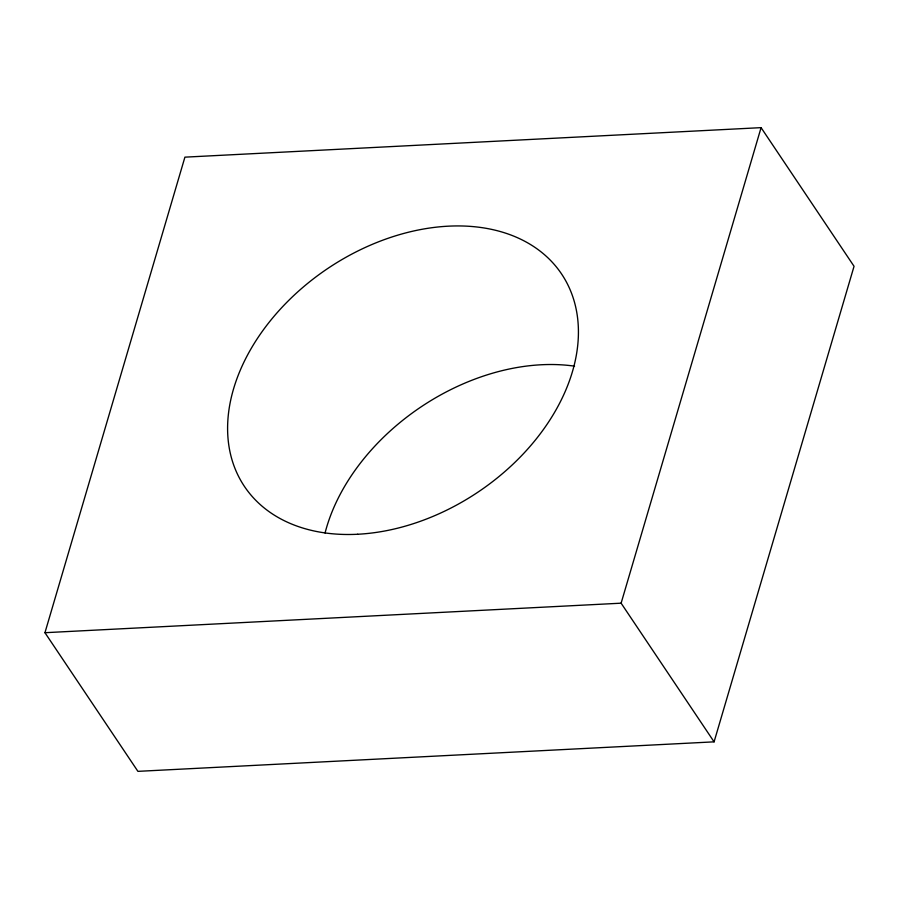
<?xml version="1.0" encoding="UTF-8"?>
<svg xmlns="http://www.w3.org/2000/svg" width="899" height="899" viewBox="0 0 899 899"><rect width="100%" height="100%" fill="white"/><g stroke="black" fill="none" stroke-linecap="round" stroke-linejoin="round"><path stroke-width="1.35" d="M44.95 632.705L184.913 157.156L761.082 127.647L854.05 266.295L714.087 741.844L137.918 771.353L44.95 632.705L621.119 603.184L714.087 741.844M621.119 603.184L761.082 127.647M325.056 533.017A190.858 134.704 -33.8 0 1 574.551 366.163M357.667 534.253A190.858 134.704 -33.8 0 0 572.405 295.625A190.858 134.704 -33.8 0 0 278.971 310.649A190.858 134.704 -33.8 0 0 357.667 534.253"/></g></svg>
